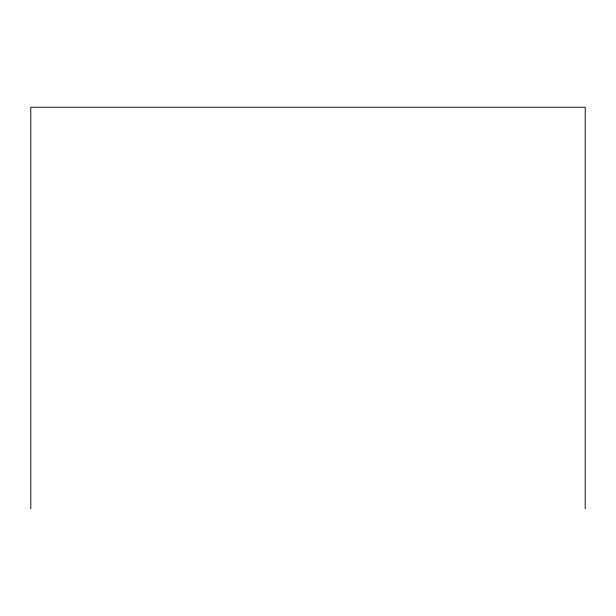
<?xml version="1.0" encoding="UTF-8"?>
<svg xmlns="http://www.w3.org/2000/svg" width="616" height="616" viewBox="0 0 616 616"><rect width="100%" height="100%" fill="white"/><g stroke="black" fill="none" stroke-linecap="round" stroke-linejoin="round"><path stroke-width="0.92" d="M585.2 508.754L585.2 107.246L30.8 107.246L30.8 508.754"/></g></svg>
